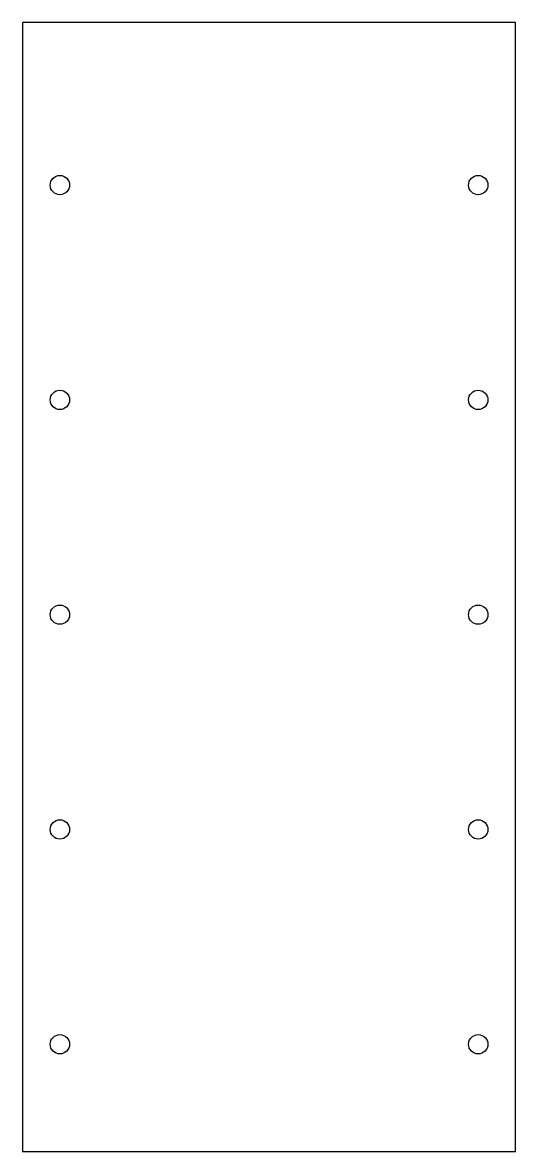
# Model space of a CAD drawing. Header units: millimetres. Extents: x 0 to 460, y 0 to 1051.
import ezdxf

# ---------------------------------------------------------------- set-up
doc = ezdxf.new("R2010")
doc.units = ezdxf.units.MM
doc.layers.add('CORTE', color=7, linetype='CONTINUOUS')

msp = doc.modelspace()

# ---------------------------------------------------------------- linework, layer by layer
at = {"layer": 'CORTE'}
msp.add_lwpolyline([(0, 0), (459.5, 0), (459.5, 1051.1), (0, 1051.1)], close=True, dxfattribs=at)
for centre in [(34.8, 899.8), (424.8, 899.8), (34.8, 699.8), (424.8, 699.8), (34.8, 499.8), (424.8, 499.8), (34.8, 299.8), (424.8, 299.8), (34.8, 99.8), (424.8, 99.8)]:
    msp.add_circle(centre, 9, dxfattribs=at)

doc.saveas('drawing.dxf')
